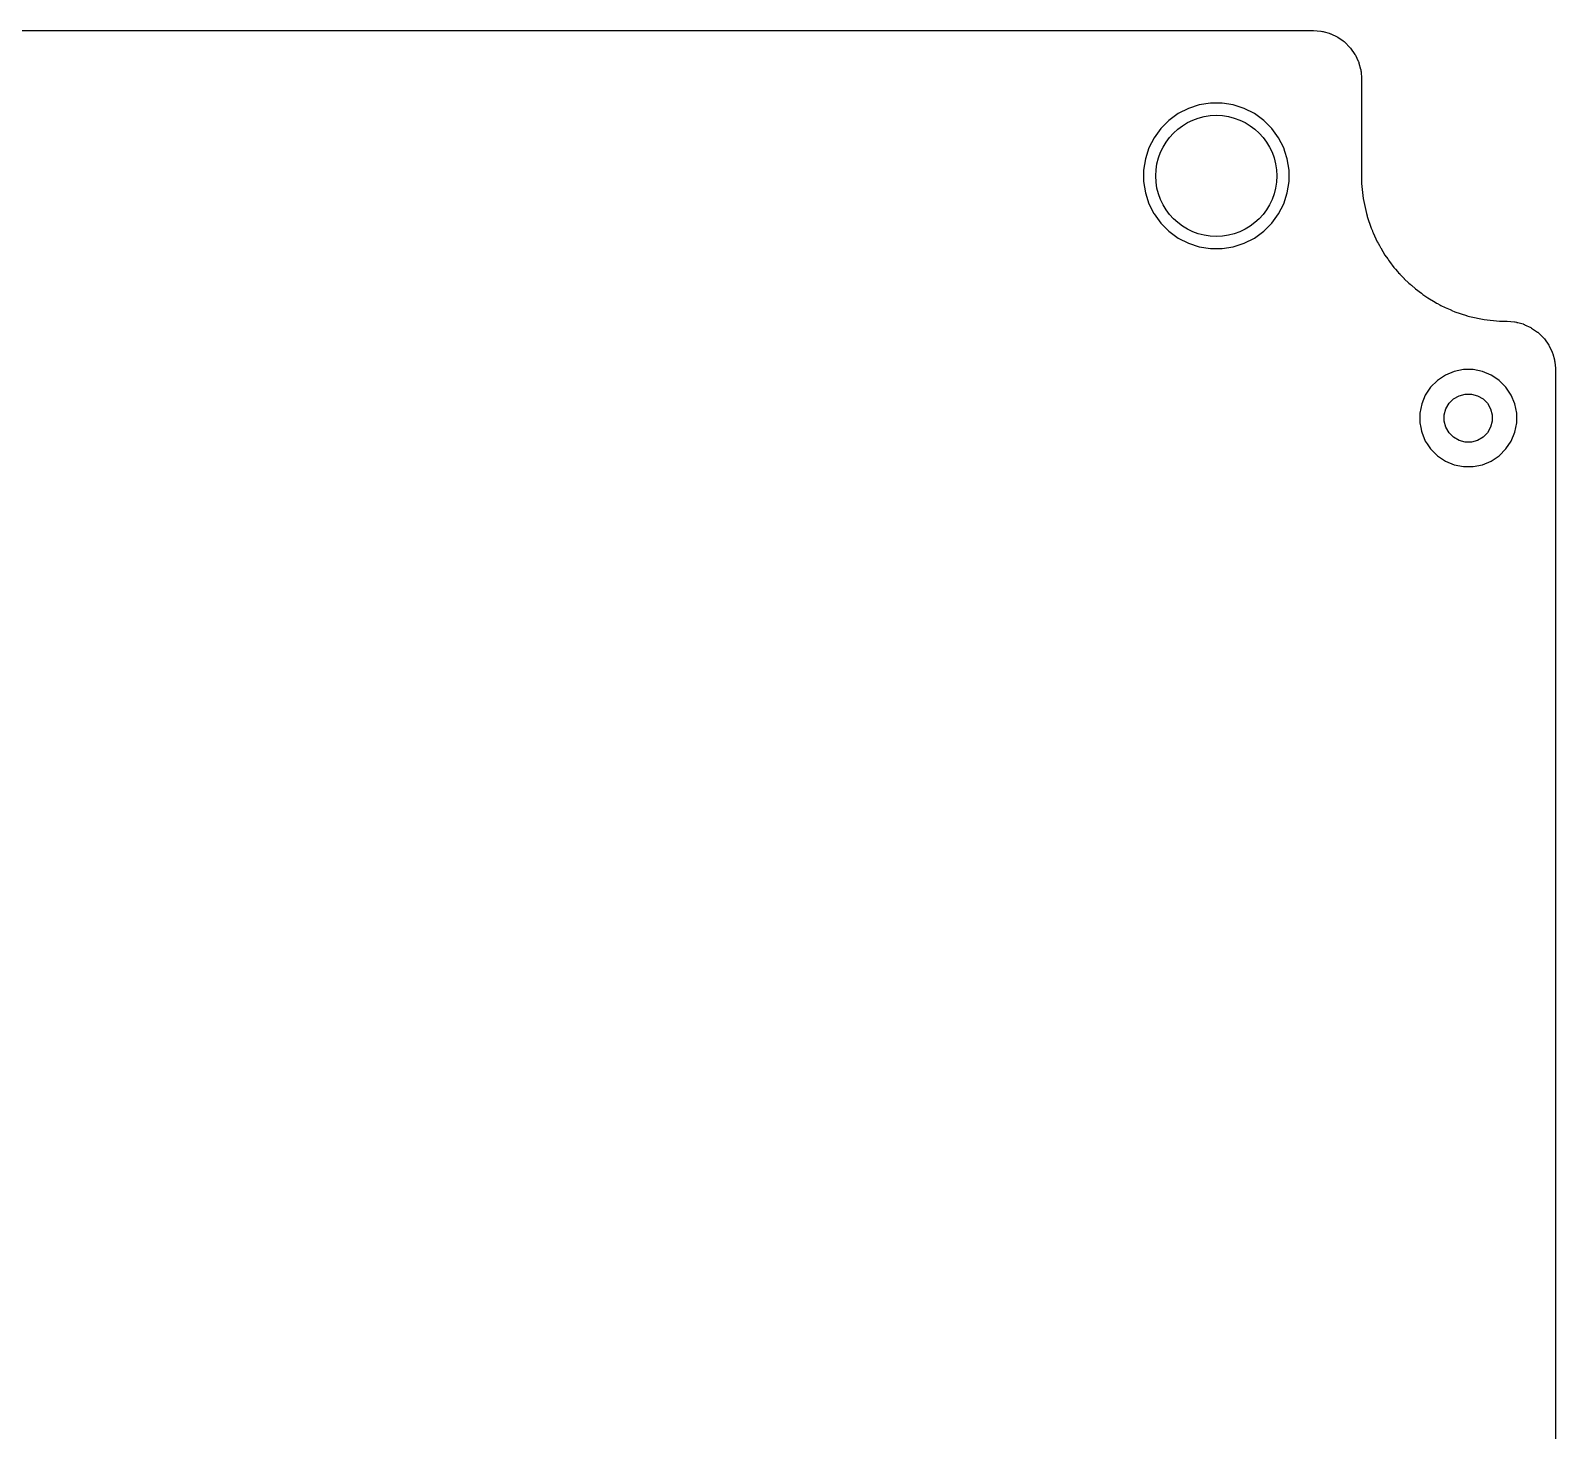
# Model space of a CAD drawing. Extents: x 0.79 to 7.64, y -5.35 to -0.98.
# Drawn here: x 6.399 to 7.638, y -2.122 to -0.984 of the extents above; entities that cross this region are included whole.
import ezdxf

# ---------------------------------------------------------------- set-up
doc = ezdxf.new("R2010")
doc.units = 0
doc.header["$MEASUREMENT"] = 0
doc.layers.add('BLACK', color=7, linetype='CONTINUOUS')

msp = doc.modelspace()

# ---------------------------------------------------------------- linework, layer by layer
at = {"layer": 'BLACK', "linetype": 'CONTINUOUS'}
for p, q in [((4.8898, -0.9843), (7.4408, -0.9843)), ((7.4408, -0.9843), (7.4411, -0.9843)), ((7.4411, -0.9843), (7.447, -0.9848)), ((7.447, -0.9848), (7.4474, -0.9849)), ((7.4474, -0.9849), (7.4486, -0.9851)), ((7.4486, -0.9851), (7.4489, -0.9852)), ((7.4489, -0.9852), (7.4499, -0.9854)), ((7.4499, -0.9854), (7.4539, -0.9865)), ((7.4539, -0.9865), (7.4544, -0.9867)), ((7.4544, -0.9867), (7.4551, -0.987)), ((7.4551, -0.987), (7.4553, -0.987)), ((7.4553, -0.987), (7.4603, -0.9894)), ((7.4603, -0.9894), (7.4609, -0.9897)), ((7.4609, -0.9897), (7.4653, -0.9928)), ((7.4653, -0.9928), (7.466, -0.9933)), ((7.466, -0.9933), (7.4665, -0.9937)), ((7.4665, -0.9937), (7.4708, -0.9981)), ((7.4708, -0.9981), (7.4713, -0.9986)), ((7.4713, -0.9986), (7.4748, -1.0037)), ((7.4748, -1.0037), (7.4752, -1.0043)), ((7.4752, -1.0043), (7.4775, -1.0093)), ((7.4775, -1.0093), (7.4776, -1.0095)), ((7.4776, -1.0095), (7.4779, -1.0102)), ((7.4779, -1.0102), (7.4781, -1.0107)), ((7.4781, -1.0107), (7.4794, -1.0157)), ((7.4794, -1.0157), (7.4795, -1.0159)), ((7.4795, -1.0159), (7.4796, -1.0166)), ((7.4796, -1.0166), (7.4797, -1.0172)), ((7.4797, -1.0172), (7.4798, -1.0176)), ((7.4798, -1.0176), (7.4803, -1.0235)), ((7.4803, -1.0235), (7.4803, -1.0238)), ((7.4803, -1.0238), (7.4803, -1.1086)), ((7.3312, -1.0518), (7.3237, -1.0573)), ((7.3395, -1.0476), (7.3312, -1.0518)), ((7.3484, -1.0447), (7.3395, -1.0476)), ((7.3576, -1.0433), (7.3484, -1.0447)), ((7.3669, -1.0433), (7.3576, -1.0433)), ((7.3576, -1.0433), (7.3576, -1.0433)), ((7.376, -1.0447), (7.3669, -1.0433)), ((7.3669, -1.0433), (7.3669, -1.0433)), ((7.3849, -1.0476), (7.376, -1.0447)), ((7.3932, -1.0518), (7.3849, -1.0476)), ((7.4007, -1.0573), (7.3932, -1.0518)), ((7.3932, -1.0518), (7.3932, -1.0518)), ((7.3932, -1.0518), (7.3932, -1.0518)), ((7.3171, -1.0639), (7.3117, -1.0714)), ((7.3237, -1.0573), (7.3171, -1.0639)), ((7.4073, -1.0639), (7.4007, -1.0573)), ((7.4127, -1.0714), (7.4073, -1.0639)), ((7.3117, -1.0714), (7.3075, -1.0797)), ((7.417, -1.0797), (7.4127, -1.0714)), ((7.3046, -1.0885), (7.3031, -1.0977)), ((7.3075, -1.0797), (7.3046, -1.0885)), ((7.4179, -1.0827), (7.417, -1.0797)), ((7.4198, -1.0885), (7.4179, -1.0827)), ((7.4213, -1.0977), (7.4198, -1.0885)), ((7.3031, -1.0977), (7.3031, -1.107)), ((7.4213, -1.107), (7.4213, -1.0977)), ((7.3031, -1.107), (7.3046, -1.1162)), ((7.4198, -1.1162), (7.4213, -1.107)), ((7.4803, -1.1086), (7.4816, -1.1209)), ((7.3046, -1.1162), (7.3075, -1.125)), ((7.3075, -1.125), (7.3115, -1.133)), ((7.4127, -1.1333), (7.417, -1.125)), ((7.417, -1.125), (7.4198, -1.1162)), ((7.4198, -1.1162), (7.4198, -1.1162)), ((7.4816, -1.1209), (7.4842, -1.133)), ((7.3115, -1.133), (7.3117, -1.1333)), ((7.3117, -1.1333), (7.3171, -1.1408)), ((7.4073, -1.1408), (7.4127, -1.1333)), ((7.4842, -1.133), (7.4848, -1.1348)), ((7.4848, -1.1348), (7.4848, -1.1348)), ((7.4848, -1.1348), (7.4848, -1.135)), ((7.4848, -1.135), (7.4848, -1.1351)), ((7.4848, -1.1351), (7.4849, -1.1354)), ((7.4849, -1.1354), (7.4849, -1.1354)), ((7.4849, -1.1354), (7.4849, -1.1354)), ((7.4849, -1.1354), (7.488, -1.1448)), ((7.3171, -1.1408), (7.3237, -1.1474)), ((7.3237, -1.1474), (7.3312, -1.1529)), ((7.3932, -1.1529), (7.4007, -1.1474)), ((7.4007, -1.1474), (7.4073, -1.1408)), ((7.488, -1.1448), (7.488, -1.1448)), ((7.488, -1.1448), (7.489, -1.1471)), ((7.489, -1.1471), (7.4891, -1.1472)), ((7.4891, -1.1472), (7.4892, -1.1476)), ((7.4892, -1.1476), (7.4897, -1.1486)), ((7.4897, -1.1486), (7.4897, -1.1486)), ((7.4897, -1.1486), (7.4897, -1.1486)), ((7.4897, -1.1486), (7.493, -1.1561)), ((7.3312, -1.1529), (7.3395, -1.1571)), ((7.3395, -1.1571), (7.3484, -1.16)), ((7.3484, -1.16), (7.3484, -1.16)), ((7.3484, -1.16), (7.3484, -1.16)), ((7.3484, -1.16), (7.3576, -1.1614)), ((7.3576, -1.1614), (7.3576, -1.1614)), ((7.3576, -1.1614), (7.3669, -1.1614)), ((7.3669, -1.1614), (7.376, -1.16)), ((7.376, -1.16), (7.3849, -1.1571)), ((7.376, -1.16), (7.376, -1.16)), ((7.376, -1.16), (7.376, -1.16)), ((7.3849, -1.1571), (7.3932, -1.1529)), ((7.493, -1.1561), (7.493, -1.1561)), ((7.493, -1.1561), (7.493, -1.1561)), ((7.493, -1.1561), (7.4936, -1.1571)), ((7.4936, -1.1571), (7.4947, -1.1589)), ((7.4947, -1.1589), (7.495, -1.1595)), ((7.495, -1.1595), (7.4957, -1.1607)), ((7.4957, -1.1607), (7.4958, -1.1608)), ((7.4958, -1.1608), (7.4958, -1.1608)), ((7.4958, -1.1608), (7.4992, -1.1667)), ((7.4992, -1.1667), (7.4992, -1.1668)), ((7.4992, -1.1668), (7.5015, -1.1699)), ((7.5015, -1.1699), (7.502, -1.1708)), ((7.502, -1.1708), (7.5029, -1.1719)), ((7.5029, -1.1719), (7.503, -1.172)), ((7.503, -1.172), (7.503, -1.172)), ((7.503, -1.172), (7.5065, -1.1768)), ((7.5065, -1.1768), (7.5065, -1.1768)), ((7.5065, -1.1768), (7.5077, -1.1781)), ((7.5077, -1.1781), (7.5095, -1.1802)), ((7.5095, -1.1802), (7.5095, -1.1802)), ((7.5095, -1.1802), (7.5103, -1.1811)), ((7.5103, -1.1811), (7.5113, -1.1821)), ((7.5113, -1.1821), (7.5113, -1.1822)), ((7.5113, -1.1822), (7.5147, -1.1859)), ((7.5147, -1.1859), (7.5148, -1.186)), ((7.5148, -1.186), (7.5187, -1.1895)), ((7.5187, -1.1895), (7.5187, -1.1895)), ((7.5187, -1.1895), (7.5197, -1.1905)), ((7.5197, -1.1905), (7.5206, -1.1913)), ((7.5206, -1.1913), (7.5207, -1.1913)), ((7.5207, -1.1913), (7.524, -1.1943)), ((7.524, -1.1943), (7.5288, -1.1978)), ((7.5288, -1.1978), (7.5289, -1.1978)), ((7.5289, -1.1978), (7.53, -1.1988)), ((7.53, -1.1988), (7.5309, -1.1993)), ((7.5309, -1.1993), (7.534, -1.2016)), ((7.534, -1.2016), (7.534, -1.2016)), ((7.534, -1.2016), (7.534, -1.2016)), ((7.534, -1.2016), (7.54, -1.205)), ((7.54, -1.205), (7.54, -1.205)), ((7.54, -1.205), (7.5401, -1.2051)), ((7.5401, -1.2051), (7.5412, -1.2058)), ((7.5412, -1.2058), (7.5419, -1.2061)), ((7.5419, -1.2061), (7.5437, -1.2072)), ((7.5437, -1.2072), (7.5447, -1.2078)), ((7.5447, -1.2078), (7.5447, -1.2078)), ((7.5447, -1.2078), (7.5481, -1.2093)), ((7.5481, -1.2093), (7.5522, -1.2111)), ((7.5522, -1.2111), (7.5532, -1.2116)), ((7.5532, -1.2116), (7.5536, -1.2117)), ((7.5536, -1.2117), (7.556, -1.2128)), ((7.556, -1.2128), (7.5654, -1.2159)), ((7.5654, -1.2159), (7.5657, -1.2159)), ((7.5657, -1.2159), (7.5658, -1.216)), ((7.5658, -1.216), (7.5678, -1.2166)), ((7.5678, -1.2166), (7.5799, -1.2192)), ((7.5799, -1.2192), (7.5922, -1.2205)), ((7.5922, -1.2205), (7.5983, -1.2205)), ((7.5983, -1.2205), (7.5986, -1.2205)), ((7.5986, -1.2205), (7.6044, -1.221)), ((7.6044, -1.221), (7.6049, -1.2211)), ((7.6049, -1.2211), (7.6061, -1.2213)), ((7.6061, -1.2213), (7.6064, -1.2214)), ((7.6064, -1.2214), (7.6073, -1.2216)), ((7.6073, -1.2216), (7.6114, -1.2227)), ((7.6114, -1.2227), (7.6118, -1.2229)), ((7.6118, -1.2229), (7.6126, -1.2232)), ((7.6126, -1.2232), (7.6127, -1.2233)), ((7.6127, -1.2233), (7.6178, -1.2256)), ((7.6178, -1.2256), (7.6184, -1.226)), ((7.6184, -1.226), (7.6232, -1.2293)), ((7.6232, -1.2293), (7.6234, -1.2295)), ((7.6234, -1.2295), (7.624, -1.2299)), ((7.624, -1.2299), (7.6283, -1.2343)), ((7.6283, -1.2343), (7.6288, -1.2348)), ((7.6288, -1.2348), (7.6323, -1.2399)), ((7.6323, -1.2399), (7.6326, -1.2405)), ((7.6326, -1.2405), (7.635, -1.2455)), ((7.635, -1.2455), (7.6351, -1.2457)), ((7.6351, -1.2457), (7.6354, -1.2464)), ((7.6354, -1.2464), (7.6355, -1.2469)), ((7.6355, -1.2469), (7.6369, -1.2519)), ((7.5554, -1.2613), (7.5483, -1.2643)), ((7.563, -1.2598), (7.5554, -1.2613)), ((7.5554, -1.2613), (7.5554, -1.2613)), ((7.5708, -1.2598), (7.563, -1.2598)), ((7.563, -1.2598), (7.563, -1.2598)), ((7.5784, -1.2613), (7.5708, -1.2598)), ((7.5708, -1.2598), (7.5708, -1.2598)), ((7.5856, -1.2643), (7.5784, -1.2613)), ((7.6369, -1.2519), (7.6369, -1.2522)), ((7.6369, -1.2522), (7.637, -1.2526)), ((7.637, -1.2526), (7.6372, -1.2534)), ((7.6372, -1.2534), (7.6372, -1.2538)), ((7.6372, -1.2538), (7.6377, -1.2585)), ((7.6377, -1.2585), (7.6378, -1.2597)), ((7.6378, -1.2597), (7.6378, -1.26)), ((7.6378, -1.26), (7.6378, -5.0786)), ((7.5363, -1.2741), (7.532, -1.2806)), ((7.5418, -1.2686), (7.5363, -1.2741)), ((7.5363, -1.2741), (7.5363, -1.2741)), ((7.5483, -1.2643), (7.5418, -1.2686)), ((7.5418, -1.2686), (7.5418, -1.2686)), ((7.5868, -1.2651), (7.5856, -1.2643)), ((7.592, -1.2686), (7.5868, -1.2651)), ((7.5975, -1.2741), (7.592, -1.2686)), ((7.6018, -1.2806), (7.5975, -1.2741)), ((7.5291, -1.2877), (7.5275, -1.2953)), ((7.532, -1.2806), (7.5291, -1.2877)), ((7.5291, -1.2877), (7.5291, -1.2877)), ((7.5487, -1.2917), (7.5513, -1.2872)), ((7.5513, -1.2872), (7.5549, -1.2836)), ((7.5549, -1.2836), (7.5594, -1.281)), ((7.5594, -1.281), (7.5644, -1.2797)), ((7.5644, -1.2797), (7.5695, -1.2797)), ((7.5695, -1.2797), (7.5745, -1.281)), ((7.5745, -1.281), (7.5789, -1.2836)), ((7.5789, -1.2836), (7.5825, -1.2872)), ((7.5825, -1.2872), (7.5851, -1.2917)), ((7.6048, -1.2877), (7.6018, -1.2806)), ((7.6063, -1.2953), (7.6048, -1.2877)), ((7.5275, -1.2953), (7.5275, -1.3031)), ((7.5474, -1.2966), (7.5487, -1.2917)), ((7.5474, -1.3018), (7.5474, -1.2966)), ((7.5851, -1.2917), (7.5864, -1.2966)), ((7.5864, -1.2966), (7.5864, -1.3018)), ((7.6063, -1.3031), (7.6063, -1.2953)), ((7.5275, -1.3031), (7.5283, -1.3069)), ((7.5283, -1.3069), (7.5289, -1.3099)), ((7.5289, -1.3099), (7.5291, -1.3107)), ((7.5291, -1.3107), (7.5291, -1.3107)), ((7.5291, -1.3107), (7.532, -1.3179)), ((7.5487, -1.3067), (7.5474, -1.3018)), ((7.5513, -1.3112), (7.5487, -1.3067)), ((7.5549, -1.3148), (7.5513, -1.3112)), ((7.5825, -1.3112), (7.5789, -1.3148)), ((7.5851, -1.3067), (7.5825, -1.3112)), ((7.5864, -1.3018), (7.5851, -1.3067)), ((7.6018, -1.3179), (7.6048, -1.3107)), ((7.6048, -1.3107), (7.6063, -1.3031)), ((7.532, -1.3179), (7.5335, -1.32)), ((7.5335, -1.32), (7.5363, -1.3243)), ((7.5363, -1.3243), (7.5418, -1.3298)), ((7.5594, -1.3174), (7.5549, -1.3148)), ((7.5644, -1.3187), (7.5594, -1.3174)), ((7.5695, -1.3187), (7.5644, -1.3187)), ((7.5745, -1.3174), (7.5695, -1.3187)), ((7.5789, -1.3148), (7.5745, -1.3174)), ((7.592, -1.3298), (7.5975, -1.3243)), ((7.5975, -1.3243), (7.6018, -1.3179)), ((7.5418, -1.3298), (7.5483, -1.3341)), ((7.5483, -1.3341), (7.5554, -1.3371)), ((7.5554, -1.3371), (7.563, -1.3386)), ((7.5708, -1.3386), (7.5784, -1.3371)), ((7.5784, -1.3371), (7.5856, -1.3341)), ((7.5856, -1.3341), (7.592, -1.3298)), ((7.563, -1.3386), (7.563, -1.3386)), ((7.563, -1.3386), (7.5708, -1.3386)), ((7.5708, -1.3386), (7.5708, -1.3386))]:
    msp.add_line(p, q, dxfattribs=at)
at = {"layer": 'BLACK'}
msp.add_circle((7.3622, -1.1024), 0.0492, dxfattribs=at)

doc.saveas('drawing.dxf')
